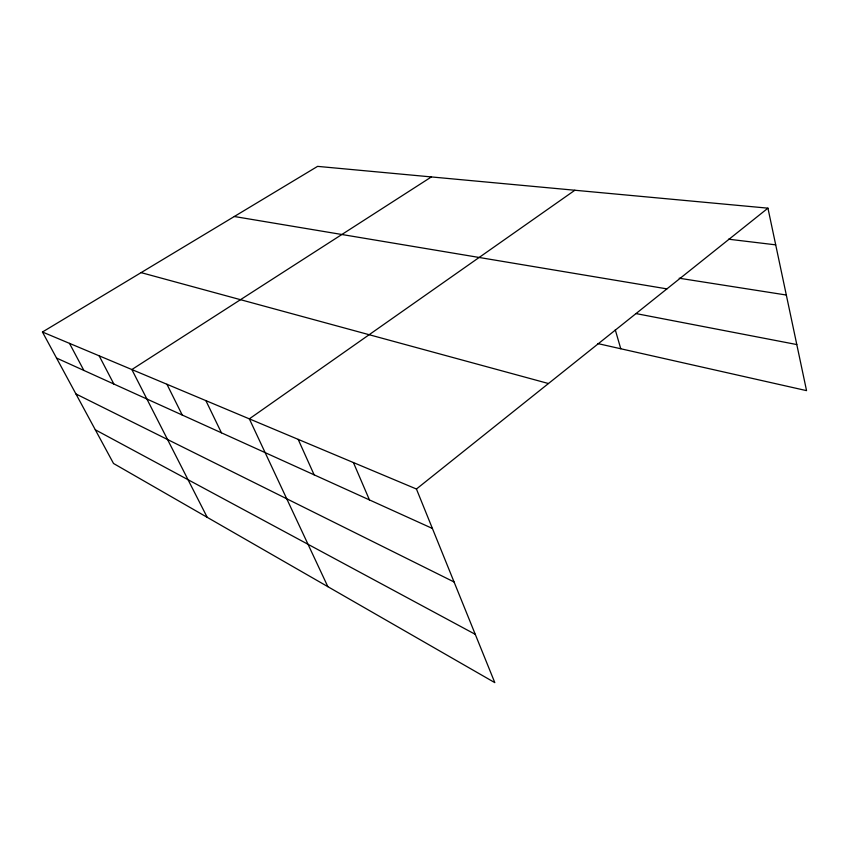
<?xml version="1.0" encoding="UTF-8"?>
<svg xmlns="http://www.w3.org/2000/svg" width="849" height="849" viewBox="0 0 849 849"><rect width="100%" height="100%" fill="white"/><g stroke="black" fill="none" stroke-linecap="round" stroke-linejoin="round"><path stroke-width="1.27" d="M767.942 208.164L317.59 166.372L42.45 332.012L416.435 489.013L767.942 208.164L806.55 390.636L597.792 343.58M574.858 190.25L249.341 418.865L327.852 586.67M431.377 176.932L131.86 369.548L207.209 517.317M728.527 239.195L775.699 244.852M679.179 278.217L786.323 295.028M234.324 216.506L666.921 288.883M636.007 313.578L796.797 344.556M141.104 272.625L548.454 383.525M56.522 358.034L432.406 528.46M75.943 393.957L454.066 581.979M95.311 429.785L475.26 634.33M42.45 332.012L113.522 463.48L494.808 682.628L416.435 489.013M69.491 343.367L83.881 370.451M99.163 355.827L113.872 384.045M166.945 384.279L182.248 415.044M205.882 400.622L221.451 432.82M298.169 439.368L314.13 474.835M353.417 462.556L369.442 499.912M615.281 329.837L620.768 348.759"/></g></svg>
